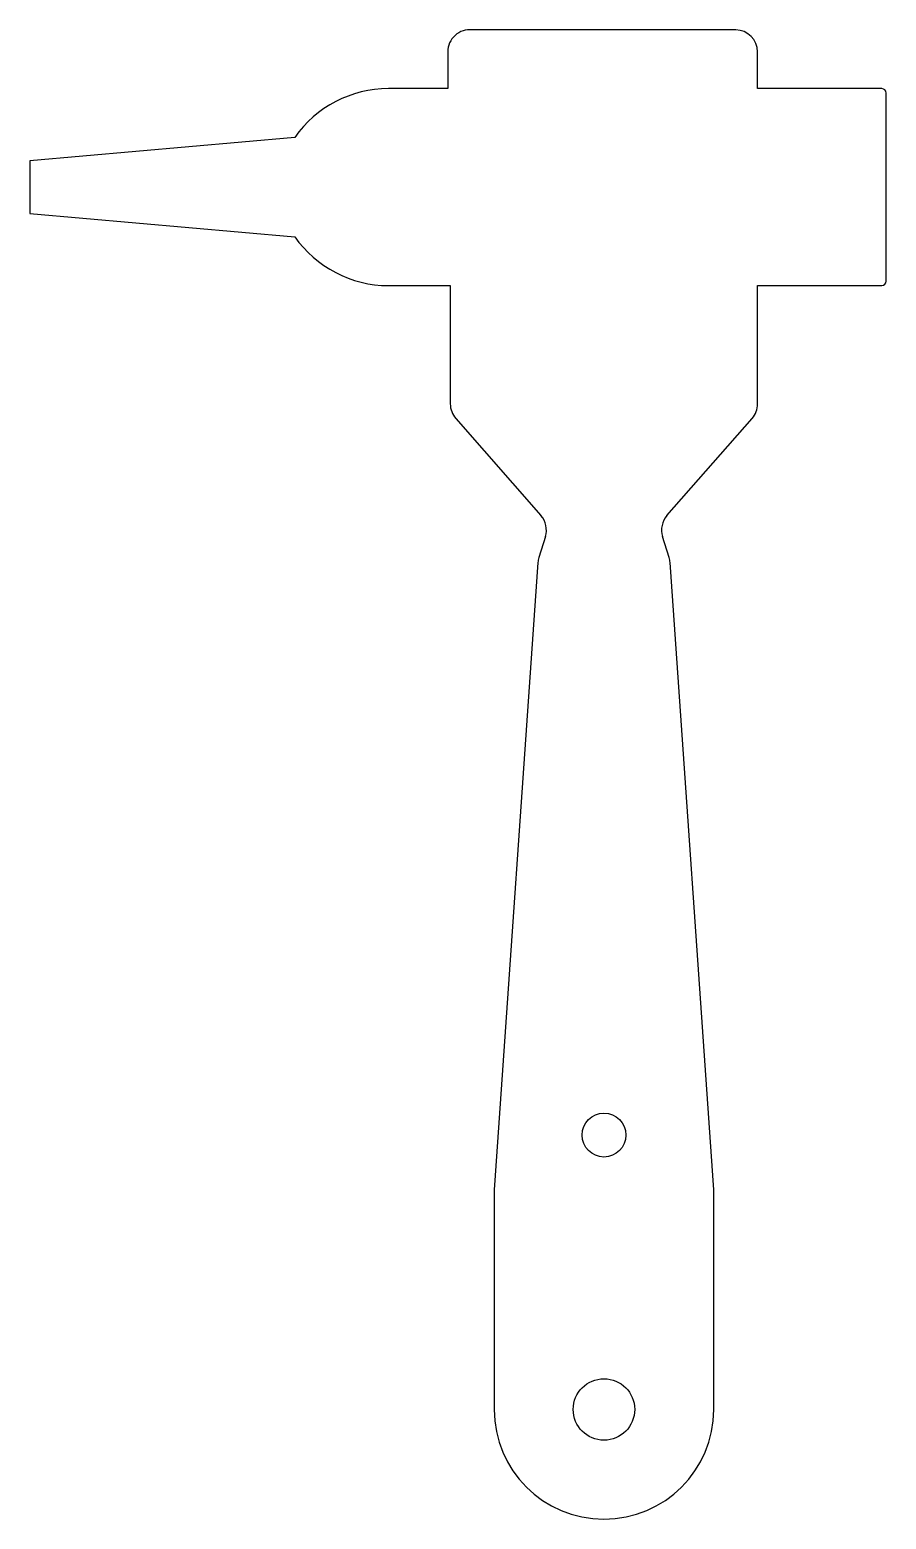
# Model space of a CAD drawing. Header units: millimetres. Extents: x 19.1 to 58.1, y -20.8 to 47.1.
import ezdxf

# ---------------------------------------------------------------- set-up
doc = ezdxf.new("R2010")
doc.units = ezdxf.units.MM
doc.layers.get('0').update_dxf_attribs({"true_color": 0xffffff})

msp = doc.modelspace()

# ---------------------------------------------------------------- linework, layer by layer
at = {"color": 7, "linetype": 'Continuous', "lineweight": 25, "true_color": 0xffffff}
for p, q in [((51.206, 47.085), (39.206, 47.085)), ((38.091, 46.085), (38.091, 44.41)), ((52.206, 44.41), (52.206, 46.085)), ((38.091, 44.41), (35.393, 44.41)), ((57.862, 44.41), (52.206, 44.41)), ((58.061, 35.639), (58.061, 44.211)), ((31.123, 42.187), (19.054, 41.121)), ((19.054, 41.121), (19.054, 38.729)), ((19.054, 38.729), (31.123, 37.663)), ((35.393, 35.44), (38.206, 35.44)), ((38.206, 35.44), (38.206, 30.05)), ((52.206, 30.05), (52.206, 35.44)), ((52.206, 35.44), (57.862, 35.44)), ((38.454, 29.391), (42.336, 24.96)), ((48.076, 24.96), (51.958, 29.391)), ((42.539, 24.003), (42.241, 23.048)), ((48.171, 23.048), (47.873, 24.003)), ((42.198, 22.82), (40.206, -5.762)), ((50.206, -5.762), (48.214, 22.82)), ((40.206, -5.762), (40.206, -15.762)), ((50.206, -15.762), (50.206, -5.762))]:
    msp.add_line(p, q, dxfattribs=at)
for centre, radius in [((45.206, -3.262), 1), ((45.206, -15.762), 1.4)]:
    msp.add_circle(centre, radius, dxfattribs=at)
for centre, radius, start, end in [((39.091, 46.092), 1, 83.37793, 180.38225), ((51.206, 46.085), 1, 0, 90), ((35.393, 39.196), 5.214, 90, 144.98844), ((57.862, 44.211), 0.199, 0, 90), ((35.393, 40.654), 5.214, 215.01156, 270), ((57.862, 35.639), 0.199, 270, 0), ((39.206, 30.05), 1, 180, 221.22801), ((51.206, 30.05), 1, 318.77199, 0), ((41.584, 24.301), 1, 342.66508, 41.22801), ((48.828, 24.301), 1, 138.77199, 197.33492), ((43.195, 22.75), 1, 162.66508, 176.01343), ((47.217, 22.75), 1, 3.98657, 17.33492), ((45.206, -15.762), 5, 180, 0)]:
    msp.add_arc(centre, radius, start, end, dxfattribs=at)

doc.saveas('drawing.dxf')
